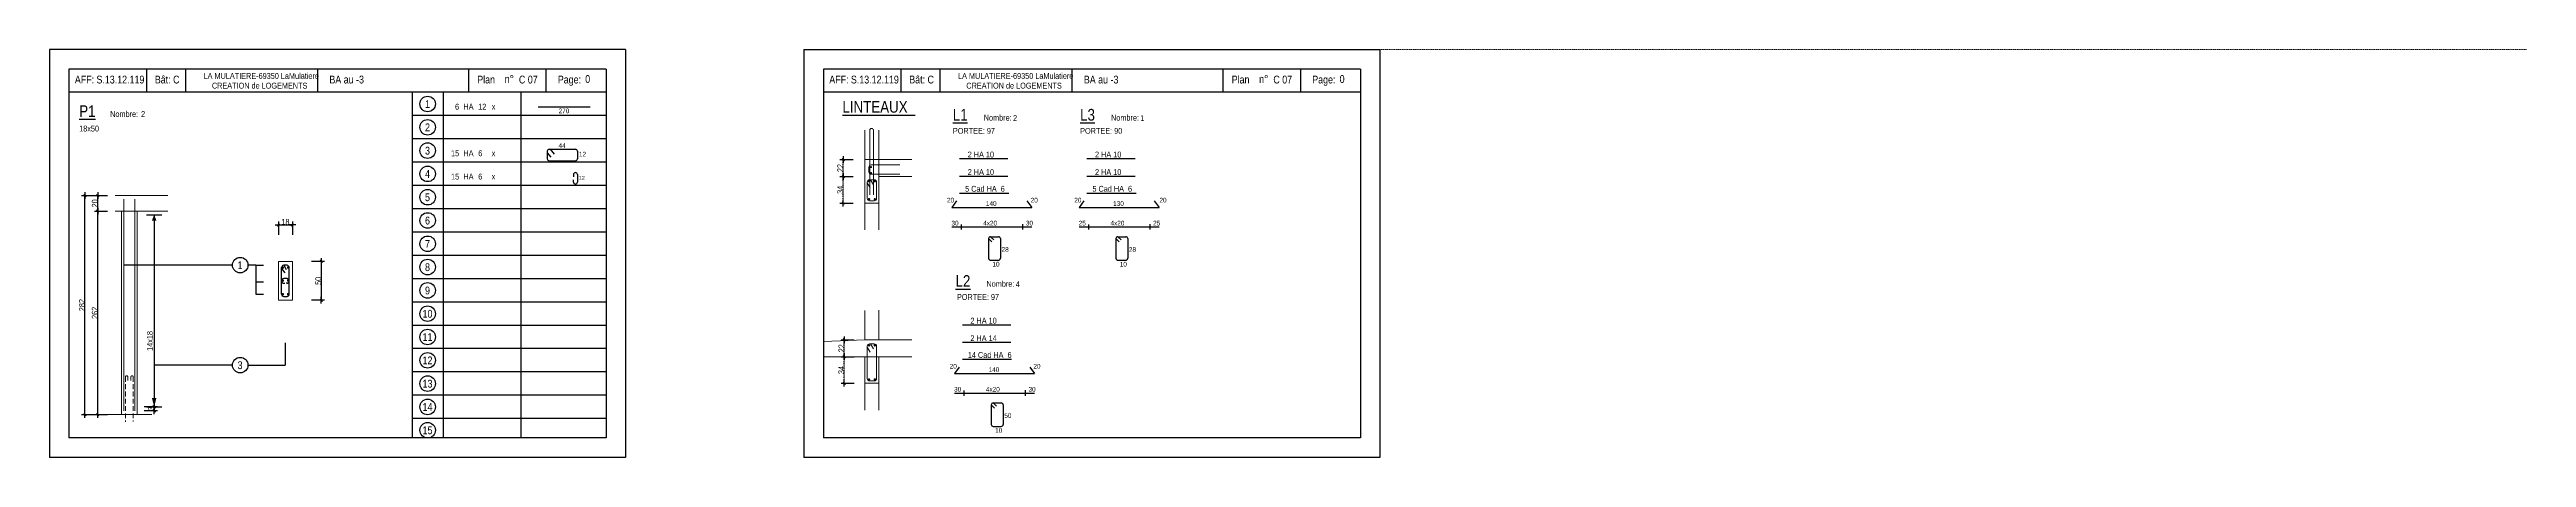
# Model space of a CAD drawing. Header units: metres. Extents: x -9927 to 45032, y -190416 to 12166.
# Drawn here: x 11260 to 17647, y -93703 to -92653 of the extents above; entities that cross this region are included whole.
import ezdxf
from ezdxf.enums import TextEntityAlignment as Align

# ---------------------------------------------------------------- set-up
doc = ezdxf.new("R2010")
doc.units = ezdxf.units.M
doc.header["$PDMODE"] = 65
doc.linetypes.add('CACHE2', pattern=[0.1875, 0.125, -0.0625])
for name, color, linetype in [('01_cote_gen', 4, 'Continuous'), ('01_fenetres', 171, 'Continuous'), ('01_linteaux', 3, 'Continuous'), ('01_sem', 42, 'Continuous'), ('01_texte', 230, 'Continuous'), ('AA_COTES', 2, 'Continuous')]:
    doc.layers.add(name, color=color, linetype=linetype)
doc.styles.add('STYLE2', font='ARIALN.TTF')
doc.dimstyles.new('JB25', dxfattribs={"dimscale": 0.1, "dimtxt": 150, "dimasz": 17, "dimexe": 0.1, "dimexo": 0.1, "dimgap": 0.09, "dimtad": 1, "dimdec": 1, "dimlfac": 0.5, "dimdsep": 46, "dimtxsty": 'STYLE2', "dimblk1": 'BOND_G', "dimblk2": 'BOND_D', "dimsah": 1, "dimcen": 1.5, "dimdle": 0.01, "dimse1": 1, "dimse2": 1, "dimclrd": 4, "dimclre": 2, "dimclrt": 5, "dimadec": 0, "dimazin": 0, "dimtfac": 2.333333, "dimtdec": 1, "dimtix": 1, "dimtmove": 2, "dimatfit": 3, "dimldrblk": 'BOND_G', "dimfxl": 1, "dimtolj": 1, "dimtzin": 0, "dimarcsym": 0})

# ---------------------------------------------------------------- blocks, each defined once
blk = doc.blocks.new('BOND_G')
at = {"layer": 'AA_COTES', "color": 0}
for p, q in [((5, 0), (-5, 0)), ((1.8, 1.8), (-1.8, -1.8)), ((0, -5), (0, 15))]:
    blk.add_line(p, q, dxfattribs=at)
blk = doc.blocks.new('BOND_D')
at = {"layer": 'AA_COTES', "color": 0}
for p, q in [((5, 0), (-5, 0)), ((-1.8, -1.8), (1.8, 1.8)), ((0, 5), (0, -15))]:
    blk.add_line(p, q, dxfattribs=at)
blk = doc.blocks.new('*D830')
at = {"layer": '01_cote_gen', "color": 4, "linetype": 'Continuous', "lineweight": -2, "transparency": 16777216}
blk.add_line((11350.9, -93591), (11350.9, -93030.4), dxfattribs=at)
at = {"layer": 'DEFPOINTS', "color": 0, "linetype": 'Continuous', "lineweight": 0, "transparency": 16777216}
for p in [(11350.9, -93028.7), (11485.6, -93028.7), (11445.6, -93592.7)]:
    blk.add_point(p, dxfattribs=at)
at = {"layer": '01_cote_gen', "color": 4, "linetype": 'Continuous', "lineweight": -2, "transparency": 16777216, "xscale": 1.7, "yscale": 1.7, "zscale": 1.7}
for name, p, rotation in [('BOND_D', (11350.9, -93028.7), 90), ('BOND_G', (11350.9, -93592.7), 270)]:
    blk.add_blockref(name, p, dxfattribs=dict(at, rotation=rotation))
at = {"layer": '01_cote_gen', "color": 5, "linetype": 'Continuous', "lineweight": 0, "transparency": 16777216, "insert": (11343.3, -93310.7), "char_height": 15, "attachment_point": 5, "rotation": 90, "style": 'STYLE2'}
blk.add_mtext('\\A1;282', dxfattribs=at)
blk = doc.blocks.new('*D831')
at = {"layer": '01_cote_gen', "color": 4, "linetype": 'Continuous', "lineweight": -2, "transparency": 16777216}
blk.add_line((11384.1, -93067), (11384.1, -93030.4), dxfattribs=at)
at = {"layer": 'DEFPOINTS', "color": 0, "linetype": 'Continuous', "lineweight": 0, "transparency": 16777216}
for p in [(11384.1, -93028.7), (11532.3, -93028.7), (11541.4, -93068.7)]:
    blk.add_point(p, dxfattribs=at)
at = {"layer": '01_cote_gen', "color": 4, "linetype": 'Continuous', "lineweight": -2, "transparency": 16777216, "xscale": 1.7, "yscale": 1.7, "zscale": 1.7}
for name, p, rotation in [('BOND_D', (11384.1, -93028.7), 90), ('BOND_G', (11384.1, -93068.7), 270)]:
    blk.add_blockref(name, p, dxfattribs=dict(at, rotation=rotation))
at = {"layer": '01_cote_gen', "color": 5, "linetype": 'Continuous', "lineweight": 0, "transparency": 16777216, "insert": (11376.5, -93048.7), "char_height": 15, "attachment_point": 5, "rotation": 90, "style": 'STYLE2'}
blk.add_mtext('\\A1;20', dxfattribs=at)
blk = doc.blocks.new('*D832')
at = {"layer": '01_cote_gen', "color": 4, "linetype": 'Continuous', "lineweight": -2, "transparency": 16777216}
blk.add_line((11384.1, -93591), (11384.1, -93070.4), dxfattribs=at)
at = {"layer": 'DEFPOINTS', "color": 0, "linetype": 'Continuous', "lineweight": 0, "transparency": 16777216}
for p in [(11384.1, -93068.7), (11392.6, -93068.7), (11402.2, -93592.7)]:
    blk.add_point(p, dxfattribs=at)
at = {"layer": '01_cote_gen', "color": 4, "linetype": 'Continuous', "lineweight": -2, "transparency": 16777216, "xscale": 1.7, "yscale": 1.7, "zscale": 1.7}
for name, p, rotation in [('BOND_D', (11384.1, -93068.7), 90), ('BOND_G', (11384.1, -93592.7), 270)]:
    blk.add_blockref(name, p, dxfattribs=dict(at, rotation=rotation))
at = {"layer": '01_cote_gen', "color": 5, "linetype": 'Continuous', "lineweight": 0, "transparency": 16777216, "insert": (11376.5, -93330.7), "char_height": 15, "attachment_point": 5, "rotation": 90, "style": 'STYLE2'}
blk.add_mtext('\\A1;262', dxfattribs=at)
blk = doc.blocks.new('*D833')
at = {"layer": '01_cote_gen', "color": 4, "linetype": 'Continuous', "lineweight": -2, "transparency": 16777216}
blk.add_line((11529.5, -93574.4), (11529.5, -93581), dxfattribs=at)
at = {"layer": 'DEFPOINTS', "color": 0, "linetype": 'Continuous', "lineweight": 0, "transparency": 16777216}
for p in [(11479.6, -93582.7), (11522.7, -93572.7), (11529.5, -93582.7)]:
    blk.add_point(p, dxfattribs=at)
at = {"layer": '01_cote_gen', "color": 4, "linetype": 'Continuous', "lineweight": -2, "transparency": 16777216, "xscale": 1.7, "yscale": 1.7, "zscale": 1.7}
for name, p, rotation in [('BOND_G', (11529.5, -93572.7), 90), ('BOND_D', (11529.5, -93582.7), 270)]:
    blk.add_blockref(name, p, dxfattribs=dict(at, rotation=rotation))
at = {"layer": '01_cote_gen', "color": 5, "linetype": 'Continuous', "lineweight": 0, "transparency": 16777216, "insert": (11521.8, -93577.7), "char_height": 15, "attachment_point": 5, "rotation": 90, "style": 'STYLE2'}
blk.add_mtext('\\A1;3', dxfattribs=at)
blk = doc.blocks.new('*D834')
at = {"layer": '01_cote_gen', "color": 4, "linetype": 'Continuous', "lineweight": -2, "transparency": 16777216}
blk.add_line((11960.4, -93200), (11960.4, -93296.6), dxfattribs=at)
at = {"layer": 'DEFPOINTS', "color": 0, "linetype": 'Continuous', "lineweight": 0, "transparency": 16777216}
for p in [(11886, -93198.3), (11886, -93298.3), (11960.4, -93298.3)]:
    blk.add_point(p, dxfattribs=at)
at = {"layer": '01_cote_gen', "color": 4, "linetype": 'Continuous', "lineweight": -2, "transparency": 16777216, "xscale": 1.7, "yscale": 1.7, "zscale": 1.7}
for name, p, rotation in [('BOND_G', (11960.4, -93198.3), 90), ('BOND_D', (11960.4, -93298.3), 270)]:
    blk.add_blockref(name, p, dxfattribs=dict(at, rotation=rotation))
at = {"layer": '01_cote_gen', "color": 5, "linetype": 'Continuous', "lineweight": 0, "transparency": 16777216, "insert": (11952.7, -93248.3), "char_height": 15, "attachment_point": 5, "rotation": 90, "style": 'STYLE2'}
blk.add_mtext('\\A1;50', dxfattribs=at)
blk = doc.blocks.new('*D835')
at = {"layer": '01_cote_gen', "color": 4, "linetype": 'Continuous', "lineweight": -2, "transparency": 16777216}
blk.add_line((11851.7, -93104.1), (11884.3, -93104.1), dxfattribs=at)
at = {"layer": 'DEFPOINTS', "color": 0, "linetype": 'Continuous', "lineweight": 0, "transparency": 16777216}
for p in [(11886, -93104.1), (11850, -93198.3), (11886, -93198.3)]:
    blk.add_point(p, dxfattribs=at)
at = {"layer": '01_cote_gen', "color": 4, "linetype": 'Continuous', "lineweight": -2, "transparency": 16777216, "xscale": 1.7, "yscale": 1.7, "zscale": 1.7, "rotation": 180}
blk.add_blockref('BOND_G', (11850, -93104.1), dxfattribs=at)
at = {"layer": '01_cote_gen', "color": 4, "linetype": 'Continuous', "lineweight": -2, "transparency": 16777216, "xscale": 1.7, "yscale": 1.7, "zscale": 1.7}
blk.add_blockref('BOND_D', (11886, -93104.1), dxfattribs=at)
at = {"layer": '01_cote_gen', "color": 5, "linetype": 'Continuous', "lineweight": 0, "transparency": 16777216, "insert": (11868, -93096.4), "char_height": 15, "attachment_point": 5, "style": 'STYLE2'}
blk.add_mtext('\\A1;18', dxfattribs=at)
blk = doc.blocks.new('*D836')
at = {"layer": '01_cote_gen', "color": 4, "linetype": 'CACHE2', "lineweight": -2, "transparency": 16777216}
blk.add_line((13306.2, -93046.2), (13306.2, -92981.6), dxfattribs=at)
at = {"layer": 'DEFPOINTS', "color": 0, "linetype": 'CACHE2', "lineweight": 0, "transparency": 16777216}
for p in [(13306.2, -92979.9), (13398.3, -92979.9), (13398.3, -93047.9)]:
    blk.add_point(p, dxfattribs=at)
at = {"layer": '01_cote_gen', "color": 4, "linetype": 'CACHE2', "lineweight": -2, "transparency": 16777216, "xscale": 1.7, "yscale": 1.7, "zscale": 1.7}
for name, p, rotation in [('BOND_D', (13306.2, -92979.9), 90), ('BOND_G', (13306.2, -93047.9), 270)]:
    blk.add_blockref(name, p, dxfattribs=dict(at, rotation=rotation))
at = {"layer": '01_cote_gen', "color": 5, "linetype": 'CACHE2', "lineweight": 0, "transparency": 16777216, "insert": (13298.5, -93013.9), "char_height": 15, "attachment_point": 5, "rotation": 90, "style": 'STYLE2'}
blk.add_mtext('\\A1;34', dxfattribs=at)
blk = doc.blocks.new('*D837')
at = {"layer": '01_cote_gen', "color": 4, "linetype": 'CACHE2', "lineweight": -2, "transparency": 16777216}
blk.add_line((13306.2, -92978.2), (13306.2, -92937.6), dxfattribs=at)
at = {"layer": 'DEFPOINTS', "color": 0, "linetype": 'CACHE2', "lineweight": 0, "transparency": 16777216}
for p in [(13306.2, -92935.9), (13331.7, -92979.9), (13362.3, -92935.9)]:
    blk.add_point(p, dxfattribs=at)
at = {"layer": '01_cote_gen', "color": 4, "linetype": 'CACHE2', "lineweight": -2, "transparency": 16777216, "xscale": 1.7, "yscale": 1.7, "zscale": 1.7}
for name, p, rotation in [('BOND_D', (13306.2, -92935.9), 90), ('BOND_G', (13306.2, -92979.9), 270)]:
    blk.add_blockref(name, p, dxfattribs=dict(at, rotation=rotation))
at = {"layer": '01_cote_gen', "color": 5, "linetype": 'CACHE2', "lineweight": 0, "transparency": 16777216, "insert": (13298.6, -92957.9), "char_height": 15, "attachment_point": 5, "rotation": 90, "style": 'STYLE2'}
blk.add_mtext('\\A1;22', dxfattribs=at)
blk = doc.blocks.new('*D838')
at = {"layer": '01_cote_gen', "color": 4, "linetype": 'CACHE2', "lineweight": -2, "transparency": 16777216}
blk.add_line((13309.1, -93510.2), (13309.1, -93445.6), dxfattribs=at)
at = {"layer": 'DEFPOINTS', "color": 0, "linetype": 'CACHE2', "lineweight": 0, "transparency": 16777216}
for p in [(13309.1, -93443.9), (13362.3, -93443.9), (13362.3, -93511.9)]:
    blk.add_point(p, dxfattribs=at)
at = {"layer": '01_cote_gen', "color": 4, "linetype": 'CACHE2', "lineweight": -2, "transparency": 16777216, "xscale": 1.7, "yscale": 1.7, "zscale": 1.7}
for name, p, rotation in [('BOND_D', (13309.1, -93443.9), 90), ('BOND_G', (13309.1, -93511.9), 270)]:
    blk.add_blockref(name, p, dxfattribs=dict(at, rotation=rotation))
at = {"layer": '01_cote_gen', "color": 5, "linetype": 'CACHE2', "lineweight": 0, "transparency": 16777216, "insert": (13301.4, -93477.9), "char_height": 15, "attachment_point": 5, "rotation": 90, "style": 'STYLE2'}
blk.add_mtext('\\A1;34', dxfattribs=at)
blk = doc.blocks.new('*D839')
at = {"layer": '01_cote_gen', "color": 4, "linetype": 'CACHE2', "lineweight": -2, "transparency": 16777216}
blk.add_line((13309.1, -93442.2), (13309.1, -93401.6), dxfattribs=at)
at = {"layer": 'DEFPOINTS', "color": 0, "linetype": 'CACHE2', "lineweight": 0, "transparency": 16777216}
for p in [(13309.1, -93399.9), (13362.3, -93399.9), (13334.6, -93443.9)]:
    blk.add_point(p, dxfattribs=at)
at = {"layer": '01_cote_gen', "color": 4, "linetype": 'CACHE2', "lineweight": -2, "transparency": 16777216, "xscale": 1.7, "yscale": 1.7, "zscale": 1.7}
for name, p, rotation in [('BOND_D', (13309.1, -93399.9), 90), ('BOND_G', (13309.1, -93443.9), 270)]:
    blk.add_blockref(name, p, dxfattribs=dict(at, rotation=rotation))
at = {"layer": '01_cote_gen', "color": 5, "linetype": 'CACHE2', "lineweight": 0, "transparency": 16777216, "insert": (13301.6, -93421.9), "char_height": 15, "attachment_point": 5, "rotation": 90, "style": 'STYLE2'}
blk.add_mtext('\\A1;22', dxfattribs=at)

msp = doc.modelspace()

# ---------------------------------------------------------------- linework, layer by layer
at = {"layer": '01_cote_gen', "linetype": 'CACHE2', "lineweight": 0}
msp.add_line((14690.09, -92652.83), (17646.58, -92652.83), dxfattribs=at)
at = {"layer": '01_cote_gen', "color": 2, "linetype": 'CACHE2', "lineweight": 0, "ltscale": 100}
for p, q in [((11455.62, -93495.71), (11455.62, -93611.28)), ((11461.62, -93495.71), (11461.62, -93504.68)), ((11469.62, -93495.71), (11469.62, -93504.68)), ((11475.62, -93495.71), (11475.62, -93610.43))]:
    msp.add_line(p, q, dxfattribs=at)
for centre in [(11458.62, -93495.71), (11472.62, -93495.71)]:
    msp.add_arc(centre, 3, 0, 180, dxfattribs=at)
at = {"layer": '01_fenetres', "ltscale": 30}
for p, q in [((11309.72, -92702.83), (11309.72, -93652.83)), ((11309.72, -92702.83), (11309.72, -93652.83)), ((11309.72, -92702.83), (11309.72, -93652.83)), ((12694.72, -92702.83), (11309.72, -92702.83)), ((11509.72, -92702.83), (11509.72, -92762.83)), ((11610.22, -92702.83), (11610.22, -92762.83)), ((11950.39, -92702.83), (11950.39, -92762.83)), ((12340.59, -92762.83), (12340.59, -92702.83)), ((12540.59, -92762.83), (12540.59, -92702.83)), ((12694.72, -92702.83), (12694.72, -93652.83)), ((13255.09, -92702.83), (13255.09, -93652.83)), ((13255.09, -92702.83), (13255.09, -93652.83)), ((13255.09, -92702.83), (13255.09, -93652.83)), ((14640.09, -92702.83), (13255.09, -92702.83)), ((13455.09, -92702.83), (13455.09, -92762.83)), ((13555.59, -92702.83), (13555.59, -92762.83)), ((13895.77, -92702.83), (13895.77, -92762.83)), ((14285.96, -92762.83), (14285.96, -92702.83)), ((14485.96, -92762.83), (14485.96, -92702.83)), ((14640.09, -92702.83), (14640.09, -93652.83)), ((12694.72, -92762.83), (11309.72, -92762.83)), ((14640.09, -92762.83), (13255.09, -92762.83)), ((12694.72, -93652.83), (11309.72, -93652.83)), ((14640.09, -93652.83), (13255.09, -93652.83))]:
    msp.add_line(p, q, dxfattribs=at)
at = {"layer": '01_linteaux', "linetype": 'Continuous'}
for p, q in [((12519.49, -92800.06), (12653.81, -92800.06)), ((12543.17, -92914.36), (12543.17, -92933.97)), ((12543.17, -92918.49), (12552.36, -92929.83)), ((12548.17, -92909.36), (12615.75, -92909.36)), ((12550.86, -92909.36), (12560.84, -92921.67)), ((12620.75, -92914.36), (12620.75, -92933.97)), ((12548.17, -92938.97), (12615.75, -92938.97)), ((12610.75, -92974.36), (12610.75, -92980.73)), ((12610.75, -92993.97), (12610.75, -92988.12)), ((12620.75, -92974.36), (12620.75, -92993.97)), ((13586.09, -93109.51), (13792.54, -93109.51)), ((13610.09, -93102.8), (13610.09, -93116.22)), ((13768.83, -93102.15), (13768.83, -93116.1)), ((13914.29, -93109.51), (14120.75, -93109.51)), ((13938.3, -93102.8), (13938.3, -93116.22)), ((14097.04, -93102.15), (14097.04, -93116.1)), ((13681.16, -93139.56), (13681.16, -93190.09)), ((13681.16, -93139.56), (13689.56, -93147.88)), ((13686.16, -93134.56), (13706.78, -93134.56)), ((13686.16, -93134.56), (13694.56, -93142.88)), ((13711.78, -93139.56), (13711.78, -93190.09)), ((14009.36, -93139.56), (14009.36, -93190.09)), ((14009.36, -93139.56), (14017.77, -93147.88)), ((14014.36, -93134.56), (14034.98, -93134.56)), ((14014.36, -93134.56), (14022.77, -93142.88)), ((14039.98, -93139.56), (14039.98, -93190.09)), ((13686.16, -93195.09), (13706.78, -93195.09)), ((13711.78, -93188.06), (13711.78, -93190.09)), ((14014.36, -93195.09), (14034.98, -93195.09)), ((14039.98, -93188.06), (14039.98, -93190.09)), ((13593.04, -93537.36), (13799.5, -93537.36)), ((13617.05, -93530.65), (13617.05, -93544.07)), ((13688.11, -93567.41), (13688.11, -93617.94)), ((13688.11, -93567.41), (13696.52, -93575.73)), ((13693.11, -93562.41), (13713.73, -93562.41)), ((13693.11, -93562.41), (13701.52, -93570.73)), ((13718.73, -93567.41), (13718.73, -93617.94)), ((13775.79, -93530), (13775.79, -93543.95)), ((13693.11, -93622.94), (13713.73, -93622.94)), ((13718.73, -93615.91), (13718.73, -93617.94))]:
    msp.add_line(p, q, dxfattribs=at)
at = {"layer": '01_linteaux', "linetype": 'ByBlock', "lineweight": 18}
for p, q in [((13362.31, -92860.36), (13362.31, -93117)), ((13398.31, -92859.85), (13398.31, -93117)), ((13362.31, -92935.87), (13483.38, -92935.87)), ((13374.31, -92987.87), (13386.31, -92987.87)), ((13376.7, -92987.87), (13383.94, -93000.86)), ((13398.31, -92979.87), (13483.38, -92979.87)), ((13362.31, -93047.87), (13384.31, -93047.87)), ((13368.31, -92993.87), (13368.31, -93035.87)), ((13368.31, -92996.04), (13375.54, -93009.03)), ((13374.31, -93041.87), (13386.31, -93041.87)), ((13384.31, -93047.87), (13398.31, -93047.87)), ((13384.31, -93047.87), (13384.31, -93047.87)), ((13392.31, -92993.87), (13392.31, -93035.87)), ((13362.31, -93324.38), (13362.31, -93399.9)), ((13398.31, -93323.87), (13398.31, -93399.9)), ((13362.31, -93399.9), (13255.09, -93404.32)), ((13362.31, -93399.9), (13483.38, -93399.9)), ((13368.31, -93416.57), (13368.31, -93499.9)), ((13368.31, -93418.73), (13375.54, -93431.72)), ((13374.31, -93410.57), (13386.31, -93410.57)), ((13376.7, -93410.57), (13383.94, -93423.55)), ((13392.31, -93416.57), (13392.31, -93499.9)), ((13255.09, -93443.9), (13483.38, -93443.9)), ((13362.31, -93443.9), (13362.31, -93581.02)), ((13398.31, -93443.9), (13398.31, -93581.02)), ((13362.31, -93511.9), (13384.31, -93511.9)), ((13374.31, -93505.9), (13386.31, -93505.9)), ((13384.31, -93511.9), (13398.31, -93511.9)), ((13384.31, -93511.9), (13384.31, -93511.9))]:
    msp.add_line(p, q, dxfattribs=at)
at = {"layer": '01_linteaux', "linetype": 'Continuous'}
for centre, start, end in [((12548.17, -92914.36), 90, 180), ((12615.75, -92914.36), 0, 90), ((12548.17, -92933.97), 180, 270), ((12615.75, -92974.36), 90, 180), ((12615.75, -92933.97), 270, 0), ((12615.75, -92974.36), 0, 90), ((12615.75, -92993.97), 180, 270), ((12615.75, -92993.97), 270, 0), ((13686.16, -93139.56), 90, 180), ((13706.78, -93139.56), 0, 90), ((14014.36, -93139.56), 90, 180), ((14034.98, -93139.56), 0, 90), ((13686.16, -93190.09), 180, 270), ((13706.78, -93190.09), 270, 0), ((14014.36, -93190.09), 180, 270), ((14034.98, -93190.09), 270, 0), ((13693.11, -93567.41), 90, 180), ((13713.73, -93567.41), 0, 90), ((13693.11, -93617.94), 180, 270), ((13713.73, -93617.94), 270, 0)]:
    msp.add_arc(centre, 5, start, end, dxfattribs=at)
at = {"layer": '01_linteaux', "linetype": 'ByBlock', "lineweight": 18}
for centre, start, end in [((13374.31, -92993.87), 90, 180), ((13386.31, -92993.87), 0, 90), ((13374.31, -93035.87), 180, 270), ((13386.31, -93035.87), 270, 0), ((13374.31, -93416.57), 90, 180), ((13386.31, -93416.57), 0, 90), ((13374.31, -93499.9), 180, 270), ((13386.31, -93499.9), 270, 0)]:
    msp.add_arc(centre, 6, start, end, dxfattribs=at)
at = {"layer": '01_sem', "color": 2, "lineweight": 0, "ltscale": 7}
for p, q in [((13374.49, -92860.87), (13374.49, -93026.93)), ((13384.49, -92860.87), (13384.49, -93026.93)), ((13372.5, -92955.87), (13372.5, -92967.87)), ((13378.5, -92949.87), (13452.5, -92949.87)), ((13378.5, -92973.87), (13452.5, -92973.87)), ((11445.62, -93028.71), (11429.18, -93028.71)), ((11564.8, -93028.71), (11445.62, -93028.71)), ((11451.62, -93038), (11451.62, -93582.71)), ((11479.62, -93038), (11479.62, -93582.71)), ((11445.62, -93068.71), (11429.18, -93068.71)), ((11445.62, -93068.71), (11445.62, -93592.71)), ((11564.8, -93068.71), (11445.62, -93068.71)), ((11485.62, -93068.71), (11485.62, -93592.71)), ((11850.03, -93298.29), (11850.03, -93198.28)), ((11886.03, -93198.28), (11850.03, -93198.28)), ((11850.03, -93298.29), (11850.03, -93198.28)), ((11886.03, -93198.28), (11850.03, -93198.28)), ((11886.03, -93298.29), (11886.03, -93198.28)), ((11850.03, -93298.29), (11886.03, -93298.29)), ((11850.03, -93298.29), (11886.03, -93298.29)), ((11523.17, -93592.71), (11389.89, -93592.71))]:
    msp.add_line(p, q, dxfattribs=at)
at = {"layer": '01_sem', "color": 2, "lineweight": 0, "ltscale": 7, "const_width": 2.5, "flags": 128}
for points in [[(13376.69, -92970.53, 1), (13379.19, -92970.53, 1)], [(13376.77, -92955.2, 1), (13379.27, -92955.2, 1)]]:
    msp.add_lwpolyline(points, format="xyb", close=True, dxfattribs=at)
at = {"layer": '01_sem', "color": 2, "lineweight": 0, "ltscale": 7}
for centre, radius, start, end in [((13379.49, -92860.87), 5, 0, 180), ((13378.5, -92955.87), 6, 90, 180), ((13378.5, -92967.87), 6, 180, 270)]:
    msp.add_arc(centre, radius, start, end, dxfattribs=at)
at = {"layer": '01_texte', "ltscale": 30}
for p, q in [((12744.72, -92652.83), (11259.72, -92652.83)), ((11259.72, -92652.83), (11259.72, -93702.83)), ((12744.72, -92652.83), (12744.72, -93702.83)), ((12744.72, -92652.83), (12744.72, -93702.83)), ((13205.09, -92652.83), (13205.09, -93702.83)), ((13205.09, -92652.83), (14690.09, -92652.83)), ((14690.09, -92652.83), (14690.09, -93702.83)), ((12194.72, -92762.83), (12194.72, -93652.83)), ((12274.72, -92762.83), (12274.72, -93652.83)), ((12474.72, -92762.83), (12474.72, -93652.83)), ((12694.72, -92822.83), (12194.72, -92822.83)), ((12694.72, -92882.83), (12194.72, -92882.83)), ((12694.72, -92942.83), (12194.72, -92942.83)), ((13606.45, -92933.45), (13731.08, -92933.45)), ((13606.45, -92978.53), (13731.08, -92978.53)), ((13934.66, -92933.45), (14059.29, -92933.45)), ((13934.66, -92978.53), (14059.29, -92978.53)), ((12694.72, -93002.83), (12194.72, -93002.83)), ((13598.5, -93042.43), (13586.09, -93058.98)), ((13606.45, -93022.19), (13733.3, -93022.19)), ((13780.13, -93042.43), (13792.54, -93058.98)), ((13926.71, -93042.43), (13914.29, -93058.98)), ((13934.66, -93022.19), (14061.5, -93022.19)), ((14108.34, -93042.43), (14120.75, -93058.98)), ((11509.35, -93078), (11549.67, -93078)), ((11529.51, -93078), (11529.51, -93579.59)), ((12694.72, -93062.83), (12194.72, -93062.83)), ((13586.09, -93058.98), (13792.54, -93058.98)), ((13914.29, -93058.98), (14120.75, -93058.98)), ((12694.72, -93122.83), (12194.72, -93122.83)), ((12694.72, -93182.83), (12194.72, -93182.83)), ((11858.03, -93282.29), (11858.03, -93214.28)), ((11858.03, -93216.84), (11866.03, -93227.56)), ((11872.03, -93208.28), (11864.03, -93208.28)), ((11864.03, -93208.28), (11870.03, -93219.01)), ((11872.03, -93242.29), (11864.03, -93242.29)), ((11878.03, -93282.29), (11878.03, -93214.28)), ((12694.72, -93242.83), (12194.72, -93242.83)), ((11864.03, -93254.29), (11866.22, -93254.29)), ((11864.03, -93288.29), (11872.03, -93288.29)), ((11872.03, -93254.29), (11869.85, -93254.29)), ((12694.72, -93302.83), (12194.72, -93302.83)), ((12694.72, -93362.83), (12194.72, -93362.83)), ((13613.41, -93361.3), (13738.04, -93361.3)), ((12694.72, -93422.83), (12194.72, -93422.83)), ((13613.41, -93406.38), (13738.04, -93406.38)), ((12694.72, -93482.83), (12194.72, -93482.83)), ((13605.46, -93470.28), (13593.04, -93486.83)), ((13593.04, -93486.83), (13799.5, -93486.83)), ((13613.41, -93450.03), (13740.25, -93450.03)), ((13787.09, -93470.28), (13799.5, -93486.83)), ((12694.72, -93542.83), (12194.72, -93542.83)), ((11509.35, -93572.71), (11549.67, -93572.71)), ((12694.72, -93602.83), (12194.72, -93602.83)), ((12744.72, -93702.83), (11259.72, -93702.83)), ((14690.09, -93702.83), (13205.09, -93702.83))]:
    msp.add_line(p, q, dxfattribs=at)
at = {"layer": '01_texte'}
for p, q in [((11731.34, -93207.8), (11451.62, -93207.8)), ((11791.81, -93207.8), (11771.34, -93207.8)), ((11791.81, -93207.8), (11791.81, -93282.77)), ((11791.81, -93207.8), (11811.83, -93207.8)), ((11791.81, -93251.13), (11811.83, -93251.13)), ((11791.81, -93282.77), (11811.83, -93282.77)), ((11867.24, -93408.21), (11867.24, -93465.24)), ((11731.34, -93465.24), (11529.51, -93465.24)), ((11771.34, -93465.24), (11867.24, -93465.24))]:
    msp.add_line(p, q, dxfattribs=at)
at = {"layer": '01_texte', "ltscale": 30, "const_width": 3, "flags": 128}
for points in [[(13374.39, -92991.8, 1), (13371.39, -92991.8, 1)], [(13386.24, -92991.8, -1), (13389.24, -92991.8, -1)], [(13374.39, -93037.95, -1), (13371.39, -93037.95, -1)], [(13386.24, -93037.95, 1), (13389.24, -93037.95, 1)], [(11862.97, -93213.99, -1), (11859.97, -93213.99, -1)], [(11862.97, -93247.48, 1), (11859.97, -93247.48, 1)], [(11873.1, -93213.99, 1), (11876.1, -93213.99, 1)], [(11873.1, -93247.48, -1), (11876.1, -93247.48, -1)], [(11862.97, -93282.58, 1), (11859.97, -93282.58, 1)], [(11873.1, -93282.58, -1), (11876.1, -93282.58, -1)], [(13374.39, -93414.49, 1), (13371.39, -93414.49, 1)], [(13386.24, -93414.49, -1), (13389.24, -93414.49, -1)], [(13374.39, -93501.97, -1), (13371.39, -93501.97, -1)], [(13386.24, -93501.97, 1), (13389.24, -93501.97, 1)]]:
    msp.add_lwpolyline(points, format="xyb", close=True, dxfattribs=at)
at = {"layer": '01_texte'}
for centre in [(12234.72, -92792.83), (12234.72, -92852.83), (12234.72, -92912.83), (12234.72, -92972.83), (12234.72, -93032.83), (12234.72, -93092.83), (12234.72, -93152.83), (11751.34, -93207.8), (12234.72, -93212.83), (12234.72, -93272.83), (12234.72, -93332.83), (12234.72, -93392.83), (12234.72, -93452.83), (11751.34, -93465.24), (12234.72, -93512.83), (12234.72, -93572.83), (12234.72, -93632.83)]:
    msp.add_circle(centre, 20, dxfattribs=at)
at = {"layer": '01_texte', "ltscale": 30}
for centre, start, end in [((11864.03, -93214.28), 90.000915, 180), ((11864.03, -93248.29), 90.000915, 180), ((11872.03, -93214.28), 0, 90.000915), ((11872.03, -93248.29), 0, 90.000915), ((11864.03, -93248.29), 180, 269.999085), ((11864.03, -93282.29), 180, 270), ((11872.03, -93248.29), 269.999085, 360), ((11872.03, -93282.29), 270, 0)]:
    msp.add_arc(centre, 6, start, end, dxfattribs=at)
for points in [[(11529.51, -93078), (11523.61, -93093.07), (11529.51, -93093.07)], [(11529.51, -93078), (11535.41, -93093.07), (11529.51, -93093.07)], [(11529.51, -93572.71), (11523.61, -93549.64), (11529.51, -93549.64)], [(11529.51, -93572.71), (11535.41, -93549.64), (11529.51, -93549.64)]]:
    msp.add_solid(points, dxfattribs=at)

# ---------------------------------------------------------------- texts
at = {"layer": '01_texte', "style": 'STYLE2'}
for s, height, p in [('AFF:', 20, (11325.02, -92739.98)), ('S.13.12.119', 20, (11380.68, -92739.98)), ('Bât: C', 20, (11531.18, -92739.98)), ('LA MULATIERE-69350 LaMulatiere', 15, (11656.92, -92728.11)), ('BA au -3', 20, (11981.34, -92739.98)), ('Plan', 20, (12362.63, -92739.98)), ('n%%D', 20, (12433.32, -92738.54)), (' C 07', 20, (12463.66, -92739.98)), ('Page:', 20, (12570.3, -92739.98)), ('0', 20, (12640.99, -92738.54)), ('AFF:', 20, (13270.39, -92739.98)), ('S.13.12.119', 20, (13326.05, -92739.98)), ('Bât: C', 20, (13476.55, -92739.98)), ('LA MULATIERE-69350 LaMulatiere', 15, (13602.29, -92728.11)), ('BA au -3', 20, (13926.71, -92739.98)), ('Plan', 20, (14308.01, -92739.98)), ('n%%D', 20, (14378.69, -92738.54)), (' C 07', 20, (14409.03, -92739.98)), ('Page:', 20, (14515.67, -92739.98)), ('0', 20, (14586.36, -92738.54)), ('%%UP1', 30, (11336.3, -92826.22)), ('CREATION de LOGEMENTS', 15, (11678.4, -92753.11)), ('HA', 15, (12327.01, -92807.23)), ('12', 15, (12365.18, -92807.23)), ('CREATION de LOGEMENTS', 15, (13623.77, -92753.11)), ('18x50', 15, (11336.11, -92863.65)), ('Nombre:', 15, (11416.11, -92826.22)), ('2', 15, (11495.73, -92826.22)), ('270', 12, (12572.55, -92816.57)), ('%%UL1', 30, (13588.87, -92835.63)), ('PORTEE: 97', 15, (13589.04, -92869.49)), ('Nombre:', 15, (13668.68, -92835.63)), ('2', 15, (13744.1, -92836.64)), ('%%UL3', 30, (13917.08, -92835.63)), ('PORTEE: 90', 15, (13917.27, -92869.49)), ('Nombre:', 15, (13996.89, -92835.63)), ('1', 15, (14072.31, -92836.64)), ('HA', 15, (12327.01, -92927.23)), ('6', 15, (12365.18, -92927.23)), ('44', 12, (12572.23, -92905.81)), ('12', 12, (12624.74, -92928.01)), ('2 HA 10', 15, (13627.32, -92930.49)), ('2 HA 10', 15, (13955.53, -92930.49)), ('HA', 15, (12327.01, -92987.23)), ('6', 15, (12365.18, -92987.23)), ('12', 10, (12624.74, -92988.01)), ('2 HA 10', 15, (13627.32, -92975.58)), ('2 HA 10', 15, (13955.53, -92975.58)), ('20', 12, (13573.95, -93046.38)), ('5 Cad HA  6', 15, (13620.65, -93018.74)), ('140', 12, (13674.2, -93055.19)), ('20', 12, (13789.69, -93046.38)), ('20', 12, (13902.15, -93046.38)), ('5 Cad HA  6', 15, (13948.86, -93018.74)), ('130', 12, (14002.41, -93055.19)), ('20', 12, (14121.74, -93046.38)), ('30', 12, (13585.32, -93105.61)), ('4x20', 12, (13667.36, -93105.61)), ('30', 12, (13777.2, -93105.61)), ('25', 12, (13913.52, -93105.61)), ('4x20', 12, (13995.56, -93105.61)), ('25', 12, (14105.41, -93105.61)), ('28', 12, (13714.73, -93173.38)), ('28', 12, (14042.93, -93173.38)), ('%%UL2', 30, (13595.83, -93263.48)), ('Nombre:', 15, (13675.64, -93263.48)), ('10', 12, (13691.14, -93211.34)), ('10', 12, (14019.35, -93211.34)), ('PORTEE: 97', 15, (13599.54, -93297.34)), ('4', 15, (13751.06, -93264.48)), ('2 HA 10', 15, (13634.28, -93358.34)), ('14 Cad HA  6', 15, (13627.61, -93446.59)), ('2 HA 14', 15, (13634.28, -93403.42)), ('20', 12, (13580.9, -93474.23)), ('140', 12, (13681.16, -93483.04)), ('20', 12, (13796.64, -93474.23)), ('30', 12, (13592.27, -93533.46)), ('4x20', 12, (13674.31, -93533.46)), ('30', 12, (13784.16, -93533.46)), ('10', 12, (13698.1, -93639.19)), ('50', 12, (13721.68, -93601.23))]:
    msp.add_text(s, height=height, dxfattribs=at).set_placement(p)
for s, p in [('1', (12234.32, -92793.05)), ('2', (12234.32, -92853.05)), ('3', (12234.32, -92913.05)), ('4', (12234.32, -92973.05)), ('5', (12234.32, -93033.05)), ('6', (12234.32, -93093.05)), ('7', (12234.32, -93153.05)), ('1', (11750.94, -93208.02)), ('8', (12234.32, -93213.05)), ('9', (12234.32, -93273.05)), ('10', (12234.32, -93333.05)), ('11', (12234.32, -93393.05)), ('3', (11750.94, -93465.46)), ('12', (12234.32, -93453.05)), ('13', (12234.32, -93513.05)), ('14', (12234.32, -93573.05)), ('15', (12234.32, -93633.05))]:
    msp.add_text(s, height=20, dxfattribs=at).set_placement(p, align=Align.MIDDLE_CENTER)
for s, p in [('6', (12315.81, -92807.23)), ('15', (12315.81, -92927.23)), ('15', (12315.81, -92987.23))]:
    msp.add_text(s, height=15, dxfattribs=at).set_placement(p, align=Align.RIGHT)
for p in [(12404.59, -92807.23), (12404.59, -92927.23), (12404.59, -92987.23)]:
    msp.add_text('x', height=15, dxfattribs=at).set_placement(p, align=Align.CENTER)
msp.add_text('%%ULINTEAUX  ', height=30, dxfattribs=at).set_placement((13397.82, -92800.45), align=Align.MIDDLE)
msp.add_text('14x18', height=15, rotation=90, dxfattribs=at).set_placement((11525.9, -93428.57))

# ---------------------------------------------------------------- dimensions: what is measured, and where the dimension line sits
at = {"layer": '01_cote_gen', "linetype": 'CACHE2', "lineweight": 0}
for base, p1, p2, picture, middle in [((13306.18, -92935.87), (13331.68, -92979.87), (13362.31, -92935.87), '*D837', (13298.64, -92957.87)), ((13306.18, -92979.87), (13398.31, -93047.87), (13398.31, -92979.87), '*D836', (13298.51, -93013.87)), ((13309.1, -93443.9), (13362.31, -93511.9), (13362.31, -93443.9), '*D838', (13301.43, -93477.9)), ((13309.1, -93399.9), (13334.6, -93443.9), (13362.31, -93399.9), '*D839', (13301.56, -93421.9))]:
    dim = msp.add_linear_dim(base=base, p1=p1, p2=p2, angle=90, dimstyle='JB25', dxfattribs=at)
    dim.commit()
    dim.dimension.update_dxf_attribs({"geometry": picture, "text_midpoint": middle})
at = {"layer": '01_cote_gen', "linetype": 'Continuous', "lineweight": 0}
for base, p1, p2, picture, middle in [((11350.95, -93028.71), (11445.62, -93592.71), (11485.62, -93028.71), '*D830', (11343.28, -93310.71)), ((11384.12, -93028.71), (11541.41, -93068.71), (11532.34, -93028.71), '*D831', (11376.46, -93048.71)), ((11384.12, -93068.71), (11402.24, -93592.71), (11392.62, -93068.71), '*D832', (11376.46, -93330.71)), ((11960.39, -93298.29), (11886.03, -93198.28), (11886.03, -93298.29), '*D834', (11952.73, -93248.29))]:
    dim = msp.add_linear_dim(base=base, p1=p1, p2=p2, angle=90, dimstyle='JB25', dxfattribs=at)
    dim.commit()
    dim.dimension.update_dxf_attribs({"geometry": picture, "text_midpoint": middle})
dim = msp.add_linear_dim(base=(11886.03, -93104.06), p1=(11850.03, -93198.28), p2=(11886.03, -93198.28), dimstyle='JB25', dxfattribs=at)
dim.commit()
dim.dimension.update_dxf_attribs({"geometry": '*D835', "text_midpoint": (11868.03, -93096.39)})
dim = msp.add_linear_dim(base=(11529.51, -93582.71), p1=(11522.68, -93572.71), p2=(11479.62, -93582.71), angle=90, text='3', dimstyle='JB25', dxfattribs=at)
dim.commit()
dim.dimension.update_dxf_attribs({"geometry": '*D833', "text_midpoint": (11521.84, -93577.71)})

doc.saveas('drawing.dxf')
